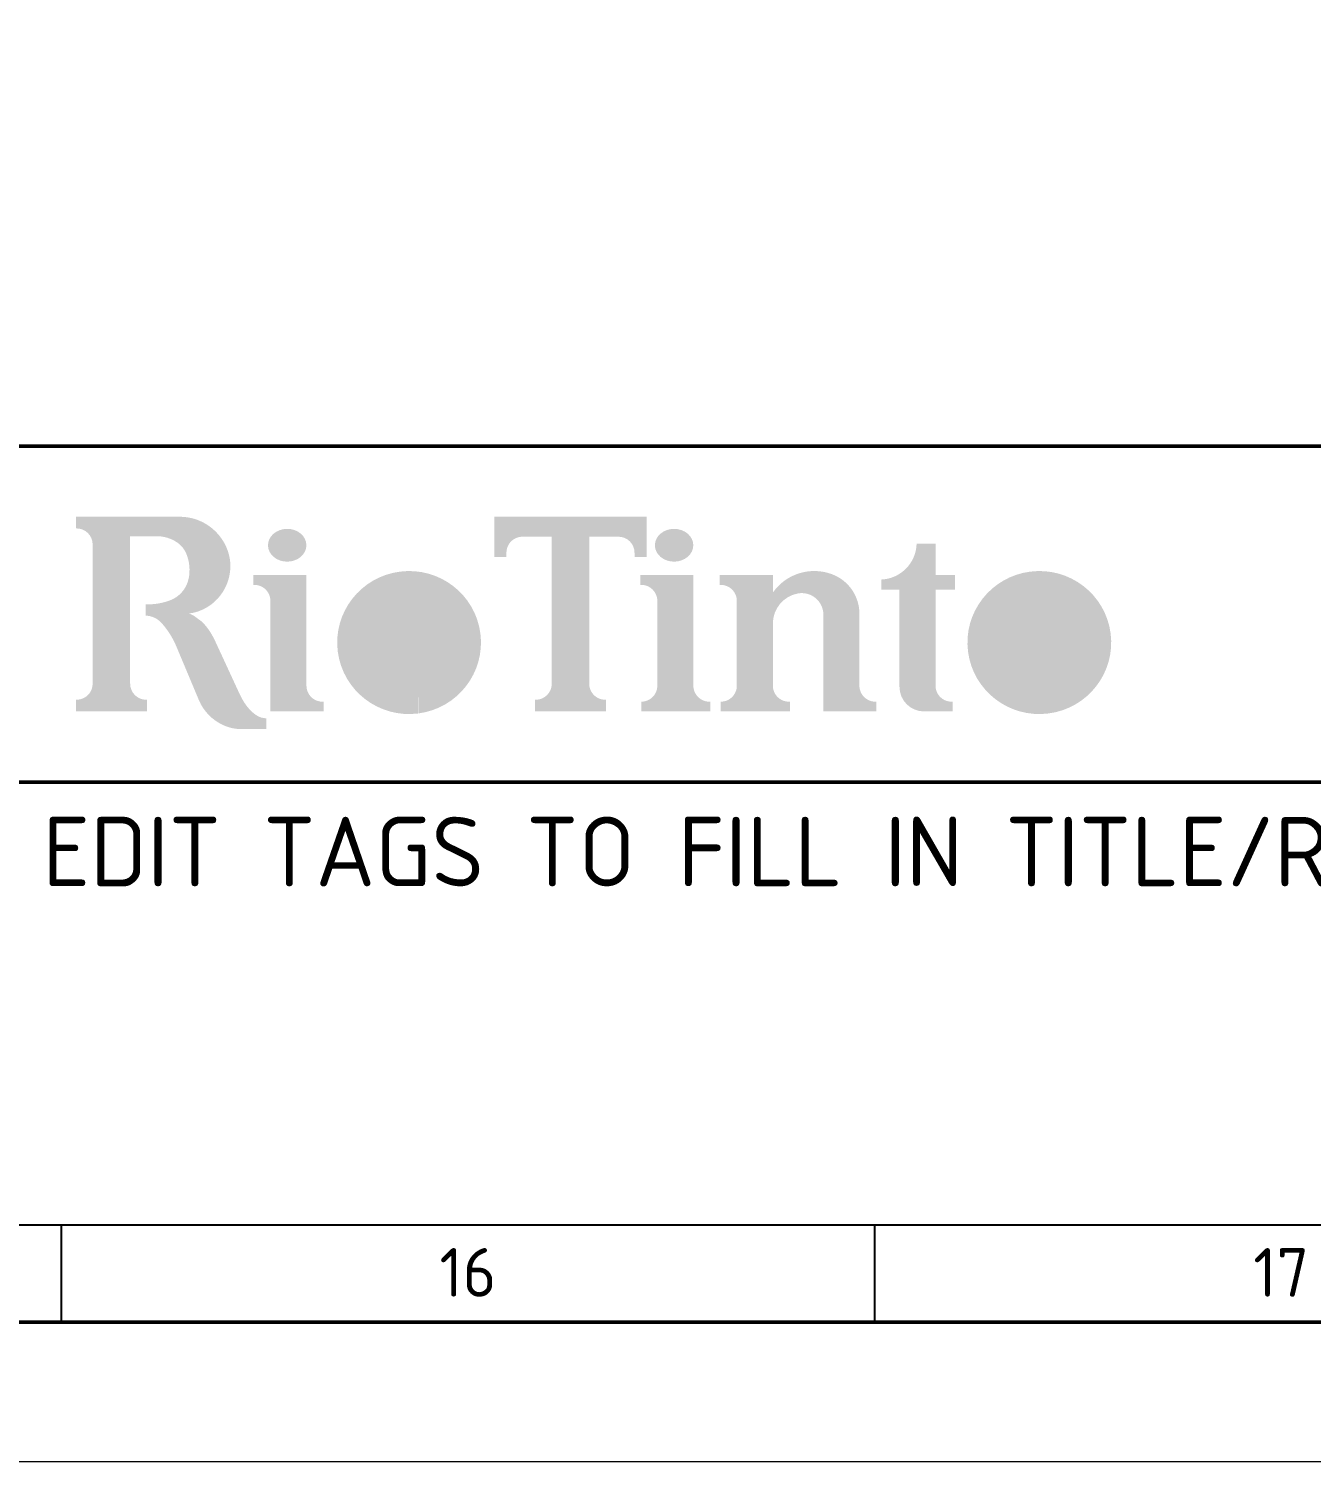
# Paper-space layout 'A0' of a CAD drawing. Header units: millimetres. Extents: x 0 to 1189, y 0 to 841.
# Drawn here: x 884.4 to 976.6, y 0 to 103 of the extents above; entities that cross this region are included whole.
import ezdxf
from ezdxf.enums import TextEntityAlignment as Align

# ---------------------------------------------------------------- set-up
doc = ezdxf.new("R2010")
doc.units = ezdxf.units.MM
doc.header["$MEASUREMENT"] = 0
doc.layers.add('G_Border', color=7, linetype='Continuous', lineweight=18)
doc.styles.add('Style-ISO3098B', font='ISO3098B.shx')
doc.linetypes.add('Optic Underground', pattern='A,-118.1102362204724,216.5354330708661,-118.1102362204724,216.5354330708661,-216.5354330708661,[1,dgnlstyle.shx,S=1.562304711911011,R=0,X=0,Y=0],-98.42519685039369', length=984.251968503937)

# ---------------------------------------------------------------- blocks, each defined once
blk = doc.blocks.new('RTA0')
at = {"layer": 'G_Border', "linetype": 'Continuous', "lineweight": 50, "extrusion": (0, 0, -1)}
h = blk.add_hatch(color=230, dxfattribs=at)
edge = h.paths.add_edge_path()
edge.add_line((-887.7999999999994, 67.925), (-895.2683168773692, 67.925))
edge.add_arc((-895.2683168773692, 64.27446560227249), 3.650534397727507, 90.00000000000061, 171.578664458457)
edge.add_ellipse((-895.4810368060315, 64.40860026974113), major_axis=(0.4627260815013664, 3.443542932103196), ratio=0.9848794287934538, start_angle=90.91815270923263, end_angle=180)
edge.add_line((-895.9437628875327, 60.96505733763794), (-896.2869072109629, 60.79712302041153))
edge.add_ellipse((-896.6716537696169, 58.45834889940885), major_axis=(1.108501479237226, 2.400576451851442), ratio=0.4741478755954139, start_angle=30.22773428812369, end_angle=90)
edge.add_line((-897.8098819944667, 58.98394252088357), (-899.5838929050119, 55.14213545346049))
edge.add_ellipse((-900.66544400139, 55.64155757737628), major_axis=(-0.9905356967251892, -2.145109152143686), ratio=0.5041939685434074, start_angle=13.106070477327421, end_angle=90, ccw=False)
edge.add_line((-901.384931428678, 53.43907812628777), (-901.482197573621, 53.43907812628777))
edge.add_line((-901.4821975736212, 53.43907812628777), (-901.482197573621, 52.65116439071399))
edge.add_line((-901.482197573621, 52.65116439071399), (-899.7218097742613, 52.65116439071399))
edge.add_arc((-899.7218097742613, 55.86962077960045), 3.218456388886437, 269.9999999999978, 293.8892185634298)
edge.add_arc((-899.8128200314715, 56.07510147772766), 3.443189973871744, 293.8892185634298, 337.2442445214399)
edge.add_line((-896.6376406617862, 54.7432632118348), (-894.9963232892069, 58.65625897689749))
edge.add_arc((-889.4988367543974, 56.29250737362576), 5.98411896960441, 138.0822184304849, 156.7337694460291, ccw=False)
edge.add_arc((-892.7823423356439, 59.240468346257), 1.57142333108219, 90.83812571439978, 138.0822184304848, ccw=False)
edge.add_line((-892.8053283800486, 60.81172355380031), (-892.8053283800486, 61.62445201559745))
edge.add_line((-892.8053283800486, 61.62445201559745), (-893.0914850257536, 61.62445201559745))
edge.add_arc((-892.9403022640081, 66.36514405560345), 4.743102069914308, 250.5052163634112, 268.1734313394782, ccw=False)
edge.add_arc((-893.8092546463284, 63.91058805615977), 2.139273466272119, 191.3858078027486, 250.50521636341028, ccw=False)
edge.add_arc((-892.8959368250106, 64.09450977998611), 3.070926107137742, 157.9547192591685, 191.3858071247187, ccw=False)
edge.add_arc((-894.0300903279259, 64.5537805297902), 1.847311057459012, 123.4436525449249, 157.9547199883758, ccw=False)
edge.add_arc((-893.6176529693137, 63.92932220370475), 2.595677796295294, 90.00001059520798, 123.44365254492479, ccw=False)
edge.add_line((-893.6176534493096, 66.525), (-891.6997922596283, 66.525))
edge.add_line((-891.6997922596283, 66.525), (-891.6997922596283, 55.92))
edge.add_arc((-892.8547922596283, 55.92), 1.155, 270, 360, ccw=False)
edge.add_line((-892.8547922596283, 54.765), (-892.9045845192571, 54.765))
edge.add_line((-892.9045845192571, 54.765), (-892.9045845192571, 53.92500000000001))
edge.add_line((-892.9045845192571, 53.92500000000001), (-887.7999999999994, 53.92500000000001))
edge.add_line((-887.7999999999994, 53.92500000000001), (-887.7999999999994, 54.765))
edge.add_line((-887.7999999999994, 54.765), (-887.8497922596283, 54.765))
edge.add_arc((-887.8497922596283, 55.92), 1.155, 180, 270, ccw=False)
edge.add_line((-889.0047922596283, 55.92), (-889.0047922596283, 65.93))
edge.add_arc((-887.8497922596283, 65.93), 1.155, 90, 180, ccw=False)
edge.add_line((-887.8497922596283, 67.08500000000002), (-887.7999999999994, 67.08500000000002))
edge.add_line((-887.7999999999994, 67.08500000000002), (-887.7999999999994, 67.925))
at = {"layer": 'G_Border', "linetype": 'Continuous', "lineweight": 50}
h = blk.add_hatch(color=230, dxfattribs=at)
edge = h.paths.add_edge_path()
edge.add_ellipse((902.9858949369493, 65.87434247359782), major_axis=(1.380719825041778, 0.003944913785838368), ratio=0.8542996440839786, start_angle=0, end_angle=360)
for points in [[(928.8235952564523, 67.925), (917.8685952564523, 67.925), (917.8685952564523, 65.02), (918.7435952564523, 65.02), (918.7435952564522, 65.33500000000001, -0.414213562373095), (919.8985952564524, 66.49), (921.9985952564525, 66.49), (921.9985952564525, 55.92, -0.414213562373095), (920.8435952564523, 54.765), (920.7938029968237, 54.765), (920.7938029968237, 53.92500000000001), (925.8983875160812, 53.92500000000001), (925.8983875160812, 54.765), (925.8485952564523, 54.765, -0.414213562373095), (924.6935952564523, 55.92), (924.6935952564523, 66.49), (926.7935952564524, 66.49, -0.414213562373095), (927.9485952564523, 65.33500000000001), (927.9485952564523, 65.02), (928.8235952564523, 65.02)], [(904.3706845045855, 63.725), (900.5556845045854, 63.725), (900.5556845045854, 63.025), (900.6256845045855, 63.025, -0.414213562373095), (901.7806845045855, 61.87000000000001), (901.7806845045855, 53.92500000000001), (905.5956845045855, 53.92500000000001), (905.5956845045855, 54.625), (905.5256845045855, 54.625, -0.414213562373095), (904.3706845045855, 55.78)]]:
    blk.add_hatch(color=230, dxfattribs=at).paths.add_polyline_path(points)
h = blk.add_hatch(color=230, dxfattribs=at)
edge = h.paths.add_edge_path()
edge.add_ellipse((930.7930463177996, 65.87434247359782), major_axis=(1.380719825041778, 0.003944913785838368), ratio=0.8542996440839786, start_angle=0, end_angle=360)
at = {"layer": 'G_Border', "linetype": 'Continuous', "lineweight": 50, "extrusion": (0, 0, -1)}
for points in [[(-945.6976682634246, 63.41014869509077, -0.3923043261708608), (-948.2222637574528, 65.9792774094614), (-949.5826682634246, 65.9792774094614), (-949.5826682634246, 63.725), (-950.9826682634246, 63.725), (-950.9826682634246, 62.67500000000001), (-949.5826682634246, 62.67500000000001), (-949.5826682634246, 55.78, -0.414213562373095), (-950.7376682634246, 54.625), (-950.8076682634247, 54.625), (-950.8076682634247, 53.92500000000001), (-948.7598008260661, 53.92499999999995, 0.4142135623730883), (-946.9926682634245, 55.6921325626414), (-946.9926682634245, 62.67500000000001), (-945.6976682634246, 62.67500000000001)], [(-934.0767095632477, 63.725), (-937.8917095632478, 63.725), (-937.8917095632478, 62.47420005750568, 0.342627732839414), (-942.1511918177919, 63.78892202058501, 0.3120756304735078), (-944.1123646066129, 60.95279544964805), (-944.1123646066128, 55.78, -0.414213562373095), (-945.267364606613, 54.625), (-945.3373646066129, 54.625), (-945.3373646066129, 53.92500000000001), (-941.522364606613, 53.92500000000001), (-941.5223646066131, 60.88383592563532, -0.4676522133068243), (-939.6967515478223, 62.40885175106628, -0.3627206665122539), (-937.8917095632478, 60.24801633874178), (-937.8917095632478, 55.78, -0.414213562373095), (-939.0467095632478, 54.625), (-939.1167095632479, 54.625), (-939.1167095632479, 53.92500000000001), (-934.1467095632478, 53.92500000000001), (-934.1467095632478, 54.625, -0.414213562373095), (-935.3017095632478, 55.78), (-935.3017095632478, 61.87000000000001, -0.414213562373095), (-934.1467095632478, 63.025), (-934.0767095632477, 63.025)], [(-928.362835885436, 63.725), (-932.1778358854359, 63.725), (-932.1778358854359, 55.78, -0.414213562373095), (-933.3328358854361, 54.625), (-933.4028358854359, 54.625), (-933.4028358854359, 53.92500000000001), (-928.4328358854359, 53.92500000000001), (-928.4328358854359, 54.625, -0.414213562373095), (-929.5878358854361, 55.78), (-929.5878358854361, 61.87000000000001, -0.414213562373095), (-928.4328358854359, 63.025), (-928.362835885436, 63.025)]]:
    blk.add_hatch(color=230, dxfattribs=at).paths.add_polyline_path(points)
at = {"layer": 'G_Border', "linetype": 'Continuous', "lineweight": 50}
h = blk.add_hatch(color=230, dxfattribs=at)
edge = h.paths.add_edge_path()
edge.add_ellipse((911.7470999679057, 58.87828998732637), major_axis=(5.159229918308622, 0.2658540376584197), ratio=0.9952663458727442, start_angle=274.3631028347082, end_angle=634.2848390038803)
edge.add_line((912.3964271233749, 53.77769742910573), (912.3964271233749, 54.93914321792634))
edge.add_ellipse((911.7304840905521, 58.86167410997271), major_axis=(0.6729430328228716, -3.921347055461624), ratio=0.6071306263519743, start_angle=-7.958078640513122e-13, end_angle=359.831607198802, ccw=False)
edge.add_line((912.4034271233749, 54.94032705451106), (912.4034271233749, 53.77858836497118))
h = blk.add_hatch(color=230, dxfattribs=at)
edge = h.paths.add_edge_path()
edge.add_ellipse((957.0430134154506, 58.87828998732637), major_axis=(5.159229918308622, 0.2658540376584197), ratio=0.9952663458727442, start_angle=274.3631028347082, end_angle=634.2848390038803)
edge.add_line((957.6923405709198, 53.77769742910573), (957.6923405709198, 54.93914321792634))
edge.add_ellipse((957.0263975380972, 58.86167410997271), major_axis=(0.6729430328228716, -3.921347055461624), ratio=0.6071306263519743, start_angle=-7.958078640513122e-13, end_angle=359.831607198802, ccw=False)
edge.add_line((957.6993405709198, 54.94032705451106), (957.6993405709198, 53.77858836497118))
at = {"layer": 'G_Border', "color": 30, "linetype": 'Continuous', "lineweight": 50}
for p, q in [((1172, 73), (17, 73)), ((882.8999999999994, 48.85), (1172, 48.85))]:
    blk.add_line(p, q, dxfattribs=at)
at = {"layer": 'G_Border', "color": 230, "linetype": 'Continuous', "lineweight": 25}
for p, q in [((886.75, 17.00000000000047), (886.7500000000001, 10.00000000000047)), ((945.2, 17.00000000000047), (945.2000000000002, 10.00000000000047))]:
    blk.add_line(p, q, dxfattribs=at)
at = {"layer": 'G_Border', "color": 7, "linetype": 'Continuous', "lineweight": 18}
blk.add_3dface([(0, 0), (1189, -2.328306436538696e-13), (1189, 841), (0, 841)], dxfattribs=at)
at = {"layer": 'G_Border', "color": 30, "linetype": 'Continuous', "lineweight": 50}
blk.add_3dface([(10, 10), (1179, 10), (1179, 831), (10, 831)], dxfattribs=at)
at = {"layer": 'G_Border', "color": 230, "linetype": 'Continuous', "lineweight": 25}
blk.add_3dface([(17, 17), (1172, 17), (1172, 824), (17.00000000000047, 824.0000000000009)], dxfattribs=at)
at = {"layer": 'G_Border', "color": 7, "linetype": 'Continuous', "lineweight": 25, "style": 'Style-ISO3098B'}
for s, p in [('16', (915.975, 13.5875)), ('17', (974.4250000000002, 13.5875))]:
    blk.add_text(s, height=3.5, dxfattribs=at).set_placement(p, align=Align.MIDDLE_CENTER)
for tag, p in [('110 Ref1', (32.75, 71.25)), ('026 Rev1', (225.2513999999996, 71.25)), ('027 By1', (236.4513999999996, 71.25)), ('028 Date1', (250.4513999999996, 71.25)), ('029 Description1', (275.4513999999996, 71.25)), ('030 Ckd1', (436.6513999999995, 71.25)), ('031 App1', (450.6513999999995, 71.25)), ('068 Rev8', (471.6513999999995, 71.25)), ('069 By8', (482.8513999999994, 71.25)), ('070 Date8', (496.8513999999994, 71.25)), ('071 Description8', (521.8513999999994, 71.25)), ('072 Ckd8', (683.0513999999994, 71.25)), ('073 App8', (697.0513999999994, 71.25)), ('111 Ref2', (32.75, 64.25)), ('032 Rev2', (225.2513999999996, 64.25)), ('033 By2', (236.4513999999996, 64.25)), ('034 Date2', (250.4513999999996, 64.25)), ('035 Description2', (275.4513999999996, 64.25)), ('036 Ckd2', (436.6513999999995, 64.25)), ('037 App2', (450.6513999999995, 64.25)), ('074 Rev9', (471.6513999999995, 64.25)), ('075 By9', (482.8513999999994, 64.25)), ('076 Date9', (496.8513999999994, 64.25)), ('077 Description9', (521.8513999999994, 64.25)), ('078 Ckd9', (683.0513999999994, 64.25)), ('079 App9', (697.0513999999994, 64.25)), ('112 Ref3', (32.75, 57.25)), ('038 Rev3', (225.2513999999996, 57.25)), ('039 By3', (236.4513999999996, 57.25)), ('040 Date3', (250.4513999999996, 57.25)), ('041 Description3', (275.4513999999996, 57.25)), ('042 Ckd3', (436.6513999999995, 57.25)), ('043 App3', (450.6513999999995, 57.25)), ('080 Rev10', (471.6513999999995, 57.25)), ('081 By10', (482.8513999999994, 57.25)), ('082 Date10', (496.8513999999994, 57.25)), ('083 Description10', (521.8513999999994, 57.25)), ('084 Ckd10', (683.0513999999994, 57.25)), ('085 App10', (697.0513999999994, 57.25)), ('113 Ref4', (32.75, 50.25)), ('044 Rev4', (225.2513999999996, 50.25)), ('045 By4', (236.4513999999996, 50.25)), ('046 Date4', (250.4513999999996, 50.25)), ('047 Description4', (275.4513999999996, 50.25)), ('048 Ckd4', (436.6513999999995, 50.25)), ('049 App4', (450.6513999999995, 50.25)), ('086 Rev11', (471.6513999999995, 50.25)), ('087 By11', (482.8513999999994, 50.25)), ('088 Date11', (496.8513999999994, 50.25)), ('089 Description11', (521.8513999999994, 50.25)), ('090 Ckd11', (683.0513999999994, 50.25)), ('091 App11', (697.0513999999994, 50.25)), ('005 Scale', (1106.549999999999, 47.1)), ('114 Ref5', (32.75, 43.25)), ('050 Rev5', (225.2513999999996, 43.25)), ('051 By5', (236.4513999999996, 43.25)), ('052 Date5', (250.4513999999996, 43.25)), ('053 Description5', (275.4513999999996, 43.25)), ('054 Ckd5', (436.6513999999995, 43.25)), ('055 App5', (450.6513999999995, 43.25)), ('092 Rev12', (471.6513999999995, 43.25)), ('093 By12', (482.8513999999994, 43.25)), ('094 Date12', (496.8513999999994, 43.25)), ('095 Description12', (521.8513999999994, 43.25)), ('096 Ckd12', (683.0513999999994, 43.25)), ('097 App12', (697.0513999999994, 43.25)), ('115 Ref6', (32.75, 36.25)), ('056 Rev6', (225.2513999999996, 36.25)), ('057 By6', (236.4513999999996, 36.25)), ('058 Date6', (250.4513999999996, 36.25)), ('059 Description6', (275.4513999999996, 36.25)), ('060 Ckd6', (436.6513999999995, 36.25)), ('061 App6', (450.6513999999995, 36.25)), ('098 Rev13', (471.6513999999995, 36.25)), ('099 By13', (482.8513999999994, 36.25)), ('100 Date13', (496.8513999999994, 36.25)), ('101 Description13', (521.8513999999994, 36.25)), ('102 Ckd13', (683.0513999999994, 36.25)), ('103 App13', (697.0513999999994, 36.25)), ('116 Ref7', (32.75, 29.25)), ('062 Rev7', (225.2513999999996, 29.25)), ('063 By7', (236.4513999999996, 29.25)), ('064 Date7', (250.4513999999996, 29.25)), ('065 Description7', (275.4513999999996, 29.25)), ('066 Ckd7', (436.6513999999995, 29.25)), ('067 App7', (450.6513999999995, 29.25)), ('104 Rev14', (471.6513999999995, 29.25)), ('105 By14', (482.8513999999994, 29.25)), ('106 Date14', (496.8513999999994, 29.25)), ('107 Description14', (521.8513999999994, 29.25)), ('108 Ckd14', (683.0513999999994, 29.25)), ('109 App14', (697.0513999999994, 29.25)), ('117 Ref8', (32.75, 22.25)), ('023 Blank Person Title', (767.0499999999994, 22.25))]:
    blk.add_attdef(tag, text='', height=3.5, dxfattribs=at).set_placement(p, align=Align.TOP_LEFT)
at = {"layer": 'G_Border', "color": 7, "linetype": 'Continuous', "lineweight": 18, "style": 'Style-ISO3098B'}
for tag, p in [('009 Drawn', (810.4499999999996, 71.25)), ('010 Drawn Date', (852.4499999999996, 71.25)), ('011 Traced', (810.4499999999996, 64.25)), ('012 Traced Date', (852.4499999999996, 64.25)), ('013 Checked', (810.4499999999996, 57.25)), ('014 Checked Date', (852.4499999999996, 57.25)), ('015 Supt Draft', (810.4499999999996, 50.25)), ('016 Supt Draft Date', (852.4499999999996, 50.25)), ('017 Proj Eng', (810.4499999999996, 43.25)), ('018 Proj Eng Date', (852.4499999999996, 43.25)), ('019 Approved', (810.4499999999996, 36.25)), ('020 Approved Date', (852.4499999999996, 36.25)), ('021 App for Const', (810.4499999999996, 29.25)), ('022 App for Const Date', (852.4499999999996, 29.25)), ('024 Blank Person Name', (810.4499999999996, 22.25)), ('025 Blank Person Date', (852.4499999999996, 22.25))]:
    blk.add_attdef(tag, text='', height=3.5, dxfattribs=at).set_placement(p, align=Align.TOP_LEFT)
at = {"layer": 'G_Border', "color": 7, "linetype": 'Continuous', "lineweight": 35, "style": 'Style-ISO3098B', "flags": 8}
blk.add_attdef('001 Title Line 1', text='', height=5, dxfattribs=at).set_placement((885.3999999999994, 46.35), align=Align.TOP_LEFT)
at = {"layer": 'G_Border', "color": 7, "linetype": 'Continuous', "lineweight": 35, "style": 'Style-ISO3098B'}
for tag, p in [('002 Title Line 2', (885.3999999999994, 38.85)), ('003 Title Line 3', (885.3999999999994, 31.35)), ('006 Drawing Number', (1086.299999999999, 31.5)), ('007 Title Rev', (1160.330367609796, 31.5)), ('004 Title Line 4', (885.3999999999994, 23.85))]:
    blk.add_attdef(tag, text='', height=5, dxfattribs=at).set_placement(p, align=Align.TOP_LEFT)
at = {"layer": 'G_Border', "color": 7, "linetype": 'Continuous', "lineweight": 25, "style": 'Style-ISO3098B'}
blk.add_attdef('008 Project Number', (0, 0), '', height=3.5, dxfattribs=at)

psp = doc.layouts.new('A0')

# ---------------------------------------------------------------- block references
at = {"linetype": 'Optic Underground'}
ref = psp.add_blockref('RTA0', (0, 0), dxfattribs=at)
ref.add_attrib('001 Title Line 1', 'EDIT TAGS TO FILL IN TITLE/REV/REF INFORMATION', dxfattribs={"layer": 'G_Border', "color": 7, "linetype": 'Continuous', "lineweight": 35, "height": 5, "style": 'Style-ISO3098B'}).set_placement((885.3999999999994, 46.35), align=Align.TOP_LEFT)

doc.saveas('drawing.dxf')
